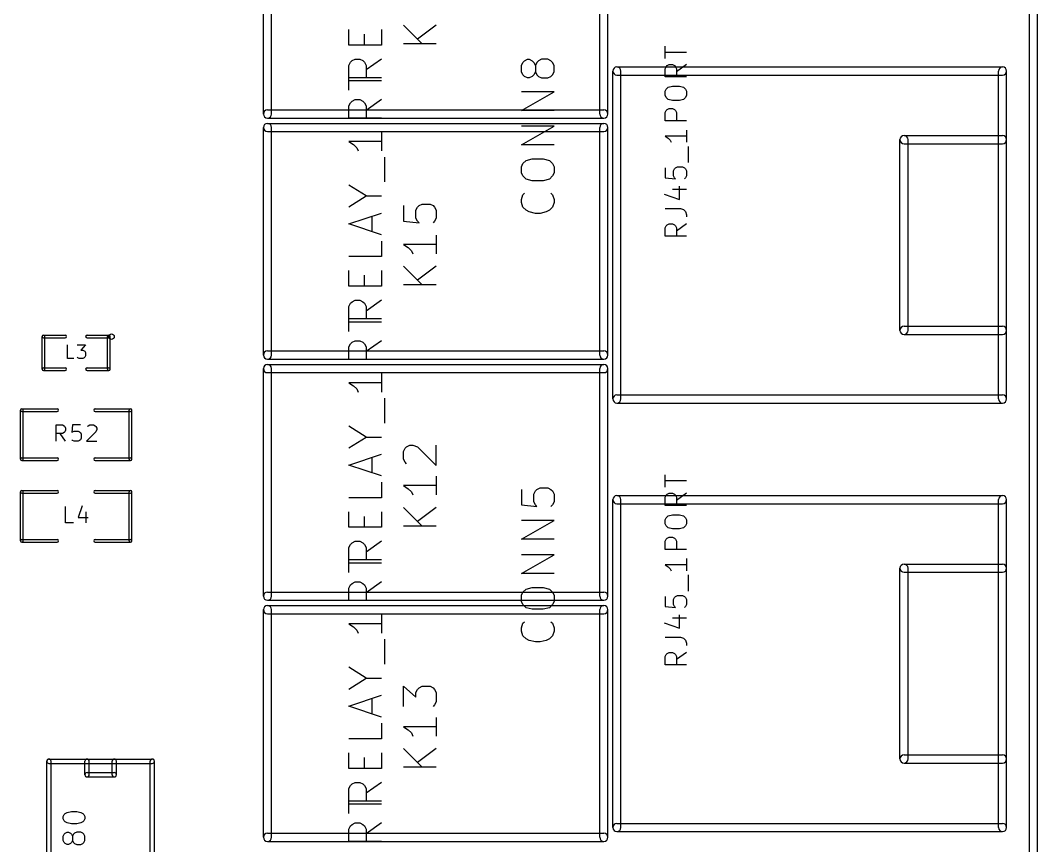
# Model space of a CAD drawing. Extents: x 25909 to 94169, y 14485 to 72503.
# Drawn here: x 75475 to 94169, y 42118 to 57280 of the extents above; entities that cross this region are included whole.
import ezdxf

# ---------------------------------------------------------------- set-up
doc = ezdxf.new("R2010")
doc.units = 0
doc.layers.add('BLACK', color=1, linetype='CONTINUOUS')

msp = doc.modelspace()

# ---------------------------------------------------------------- linework, layer by layer
at = {"layer": 'BLACK'}
for p, q in [((94019, 14560), (94019, 72040)), ((94169, 14560), (94169, 72040)), ((79941, 55560), (79941, 59742)), ((80091, 55560), (80091, 59742)), ((86123, 55560), (86123, 59742)), ((86273, 55560), (86273, 59742)), ((81513, 56826), (81513, 57112)), ((81799, 56826), (81799, 57026)), ((82113, 57112), (82113, 56826)), ((82517, 57192), (82860, 56849)), ((83117, 57192), (82774, 56935)), ((83117, 56849), (82517, 56849)), ((82113, 56826), (81513, 56826)), ((87324, 56580), (87324, 56805)), ((87718, 56692), (87324, 56692)), ((81513, 56454), (81541, 56512)), ((81541, 56512), (81570, 56540)), ((81570, 56540), (81627, 56569)), ((81627, 56569), (81713, 56569)), ((81713, 56569), (81770, 56540)), ((81770, 56540), (81799, 56512)), ((81799, 56512), (81827, 56454)), ((82113, 56569), (81827, 56369)), ((84682, 56451), (84710, 56508)), ((84710, 56508), (84739, 56537)), ((84739, 56537), (84796, 56565)), ((84796, 56565), (84825, 56565)), ((84825, 56565), (84882, 56537)), ((84882, 56537), (84910, 56508)), ((84910, 56508), (84939, 56451)), ((84968, 56508), (84939, 56451)), ((84996, 56537), (84968, 56508)), ((85053, 56565), (84996, 56537)), ((85168, 56565), (85053, 56565)), ((85225, 56537), (85168, 56565)), ((85253, 56508), (85225, 56537)), ((85282, 56451), (85253, 56508)), ((87362, 56448), (87400, 56467)), ((87400, 56467), (87456, 56467)), ((87456, 56467), (87493, 56448)), ((87718, 56467), (87531, 56336)), ((81513, 56226), (81513, 56454)), ((81513, 55996), (81513, 56339)), ((81827, 56454), (81827, 56226)), ((84682, 56337), (84682, 56451)), ((84710, 56279), (84682, 56337)), ((84739, 56251), (84710, 56279)), ((84910, 56279), (84882, 56251)), ((84939, 56337), (84910, 56279)), ((84939, 56451), (84939, 56337)), ((84939, 56337), (84968, 56279)), ((84968, 56279), (84996, 56251)), ((85225, 56251), (85253, 56279)), ((85253, 56279), (85282, 56337)), ((85282, 56337), (85282, 56451)), ((86362, 50325), (86362, 56349)), ((86437, 56424), (93523, 56424)), ((86437, 56274), (93523, 56274)), ((86512, 50325), (86512, 56349)), ((87324, 56392), (87343, 56429)), ((87324, 56242), (87324, 56392)), ((87343, 56429), (87362, 56448)), ((87493, 56448), (87512, 56429)), ((87512, 56429), (87531, 56392)), ((87531, 56392), (87531, 56242)), ((93449, 50325), (93449, 56349)), ((93599, 50325), (93599, 56349)), ((82113, 56226), (81513, 56226)), ((82113, 56168), (81513, 56168)), ((84796, 56222), (84739, 56251)), ((84825, 56222), (84796, 56222)), ((84882, 56251), (84825, 56222)), ((84996, 56251), (85053, 56222)), ((85053, 56222), (85168, 56222)), ((85168, 56222), (85225, 56251)), ((87718, 56242), (87324, 56242)), ((84682, 55622), (85282, 55965)), ((85282, 55965), (84682, 55965)), ((87324, 55979), (87343, 56016)), ((87324, 55904), (87324, 55979)), ((87343, 55866), (87324, 55904)), ((87343, 56016), (87381, 56054)), ((87381, 56054), (87456, 56073)), ((87456, 56073), (87587, 56073)), ((87587, 56073), (87662, 56054)), ((87662, 56054), (87700, 56016)), ((87700, 56016), (87718, 55979)), ((87718, 55904), (87700, 55866)), ((87718, 55979), (87718, 55904)), ((81513, 55710), (81541, 55768)), ((81513, 55482), (81513, 55710)), ((81541, 55768), (81570, 55796)), ((81570, 55796), (81627, 55825)), ((81627, 55825), (81713, 55825)), ((81713, 55825), (81770, 55796)), ((81770, 55796), (81799, 55768)), ((81799, 55768), (81827, 55710)), ((82113, 55825), (81827, 55625)), ((81827, 55710), (81827, 55482)), ((87381, 55829), (87343, 55866)), ((87456, 55810), (87381, 55829)), ((87587, 55810), (87456, 55810)), ((87662, 55829), (87587, 55810)), ((87700, 55866), (87662, 55829)), ((80016, 55635), (86198, 55635)), ((85282, 55622), (84682, 55622)), ((87324, 55585), (87343, 55622)), ((87324, 55435), (87324, 55585)), ((87343, 55622), (87362, 55641)), ((87362, 55641), (87400, 55660)), ((87400, 55660), (87456, 55660)), ((87456, 55660), (87493, 55641)), ((87493, 55641), (87512, 55622)), ((87512, 55622), (87531, 55585)), ((87531, 55585), (87531, 55435)), ((80016, 55485), (86198, 55485)), ((80016, 55388), (86198, 55388)), ((82113, 55482), (81513, 55482)), ((84682, 54993), (85282, 55336)), ((85282, 55336), (84682, 55336)), ((87718, 55435), (87324, 55435)), ((79941, 51131), (79941, 55313)), ((80016, 55238), (86198, 55238)), ((80091, 51131), (80091, 55313)), ((82113, 55225), (82113, 54882)), ((86123, 51131), (86123, 55313)), ((86273, 51131), (86273, 55313)), ((87718, 55154), (87324, 55154)), ((87324, 55154), (87381, 55116)), ((87718, 55266), (87718, 55041)), ((91713, 55164), (93523, 55164)), ((82113, 55054), (81513, 55054)), ((81513, 55054), (81599, 54997)), ((81599, 54997), (81656, 54939)), ((85282, 54993), (84682, 54993)), ((87381, 55116), (87418, 55079)), ((87418, 55079), (87437, 55041)), ((87756, 54666), (87756, 54966)), ((91638, 51585), (91638, 55089)), ((91713, 55014), (93523, 55014)), ((91788, 51585), (91788, 55089)), ((81656, 54939), (81684, 54882)), ((82170, 54311), (82170, 54768)), ((84682, 54592), (84710, 54650)), ((84682, 54478), (84682, 54592)), ((84710, 54650), (84768, 54707)), ((84768, 54707), (84882, 54735)), ((84882, 54735), (85082, 54735)), ((85082, 54735), (85196, 54707)), ((85196, 54707), (85253, 54650)), ((85253, 54650), (85282, 54592)), ((85282, 54592), (85282, 54478)), ((87512, 54572), (87550, 54591)), ((87550, 54591), (87643, 54591)), ((87643, 54591), (87681, 54572)), ((84710, 54421), (84682, 54478)), ((84768, 54364), (84710, 54421)), ((85253, 54421), (85196, 54364)), ((85282, 54478), (85253, 54421)), ((87324, 54572), (87324, 54385)), ((87475, 54516), (87493, 54554)), ((87475, 54422), (87475, 54516)), ((87493, 54385), (87475, 54422)), ((87493, 54554), (87512, 54572)), ((87681, 54572), (87700, 54554)), ((87700, 54554), (87718, 54516)), ((87718, 54422), (87700, 54385)), ((87718, 54516), (87718, 54422)), ((81827, 54054), (81513, 54254)), ((84882, 54335), (84768, 54364)), ((85082, 54335), (84882, 54335)), ((85196, 54364), (85082, 54335)), ((87324, 54385), (87512, 54366)), ((87512, 54366), (87493, 54385)), ((87587, 53991), (87587, 54235)), ((87700, 54385), (87681, 54366)), ((81513, 53854), (81827, 54054)), ((81827, 54054), (82113, 54054)), ((84682, 53992), (84710, 54078)), ((84710, 54078), (84739, 54107)), ((85225, 54107), (85253, 54078)), ((85253, 54078), (85282, 53992)), ((87306, 54085), (87587, 53991)), ((87456, 54179), (87718, 54179)), ((82517, 53877), (82517, 53591)), ((82745, 53791), (82774, 53848)), ((82774, 53848), (82803, 53877)), ((82803, 53877), (82860, 53905)), ((82860, 53905), (83003, 53905)), ((83003, 53905), (83060, 53877)), ((83060, 53877), (83088, 53848)), ((83088, 53848), (83117, 53791)), ((84682, 53935), (84682, 53992)), ((84710, 53850), (84682, 53935)), ((84768, 53792), (84710, 53850)), ((85253, 53850), (85196, 53792)), ((85282, 53935), (85253, 53850)), ((85282, 53992), (85282, 53935)), ((81513, 53540), (82113, 53740)), ((81941, 53397), (81941, 53683)), ((82745, 53648), (82745, 53791)), ((83117, 53791), (83117, 53648)), ((84825, 53764), (84768, 53792)), ((84939, 53735), (84825, 53764)), ((85025, 53735), (84939, 53735)), ((85139, 53764), (85025, 53735)), ((85196, 53792), (85139, 53764)), ((87324, 53822), (87606, 53822)), ((87606, 53822), (87662, 53804)), ((87662, 53804), (87700, 53766)), ((87700, 53766), (87718, 53710)), ((87718, 53710), (87718, 53672)), ((82113, 53340), (81513, 53540)), ((82517, 53591), (82803, 53562)), ((82774, 53591), (82745, 53648)), ((82803, 53562), (82774, 53591)), ((83088, 53591), (83060, 53562)), ((83117, 53648), (83088, 53591)), ((87324, 53466), (87343, 53503)), ((87324, 53316), (87324, 53466)), ((87343, 53503), (87362, 53522)), ((87362, 53522), (87400, 53541)), ((87400, 53541), (87456, 53541)), ((87456, 53541), (87493, 53522)), ((87493, 53522), (87512, 53503)), ((87512, 53503), (87531, 53466)), ((87718, 53541), (87531, 53410)), ((87531, 53466), (87531, 53316)), ((83117, 53334), (83117, 52991)), ((87718, 53316), (87324, 53316)), ((82113, 53226), (82113, 52940)), ((83117, 53163), (82517, 53163)), ((82517, 53163), (82603, 53106)), ((82603, 53106), (82660, 53048)), ((82113, 52940), (81513, 52940)), ((82660, 53048), (82688, 52991)), ((82517, 52763), (82860, 52420)), ((83117, 52763), (82774, 52506)), ((81513, 52397), (81513, 52683)), ((81799, 52397), (81799, 52597)), ((82113, 52683), (82113, 52397)), ((82113, 52397), (81513, 52397)), ((83117, 52420), (82517, 52420)), ((81513, 52025), (81541, 52083)), ((81513, 51797), (81513, 52025)), ((81541, 52083), (81570, 52111)), ((81570, 52111), (81627, 52140)), ((81627, 52140), (81713, 52140)), ((81713, 52140), (81770, 52111)), ((81770, 52111), (81799, 52083)), ((81799, 52083), (81827, 52025)), ((82113, 52140), (81827, 51940)), ((81827, 52025), (81827, 51797)), ((81513, 51566), (81513, 51909)), ((82113, 51797), (81513, 51797)), ((82113, 51738), (81513, 51738)), ((91713, 51660), (93523, 51660)), ((75875, 50870), (75875, 51470)), ((75900, 51495), (76300, 51495)), ((75900, 51445), (76300, 51445)), ((75925, 50870), (75925, 51470)), ((76700, 51495), (77100, 51495)), ((76700, 51445), (77100, 51445)), ((77075, 50870), (77075, 51470)), ((77125, 50870), (77125, 51470)), ((91713, 51510), (93523, 51510)), ((76340, 51069), (76340, 51319)), ((76518, 51319), (76672, 51319)), ((76672, 51319), (76589, 51224)), ((76589, 51224), (76625, 51224)), ((76625, 51224), (76649, 51212)), ((81513, 51280), (81541, 51338)), ((81513, 51052), (81513, 51280)), ((81541, 51338), (81570, 51366)), ((81570, 51366), (81627, 51395)), ((81627, 51395), (81713, 51395)), ((81713, 51395), (81770, 51366)), ((81770, 51366), (81799, 51338)), ((81799, 51338), (81827, 51280)), ((82113, 51395), (81827, 51195)), ((81827, 51280), (81827, 51052)), ((76459, 51069), (76340, 51069)), ((76530, 51081), (76518, 51093)), ((76553, 51069), (76530, 51081)), ((76625, 51069), (76553, 51069)), ((76649, 51081), (76625, 51069)), ((76649, 51212), (76661, 51200)), ((76661, 51093), (76649, 51081)), ((76661, 51200), (76672, 51176)), ((76672, 51116), (76661, 51093)), ((76672, 51176), (76672, 51116)), ((80016, 51206), (86198, 51206)), ((80016, 51056), (86198, 51056)), ((82113, 51052), (81513, 51052)), ((75900, 50895), (76300, 50895)), ((76700, 50895), (77100, 50895)), ((79941, 46701), (79941, 50883)), ((80016, 50958), (86198, 50958)), ((80091, 46701), (80091, 50883)), ((86123, 46701), (86123, 50883)), ((86273, 46701), (86273, 50883)), ((75900, 50845), (76300, 50845)), ((76700, 50845), (77100, 50845)), ((80016, 50808), (86198, 50808)), ((82113, 50795), (82113, 50452)), ((82113, 50624), (81513, 50624)), ((81513, 50624), (81599, 50567)), ((81599, 50567), (81656, 50509)), ((81656, 50509), (81684, 50452)), ((82170, 49881), (82170, 50338)), ((86437, 50400), (93523, 50400)), ((75475, 49220), (75475, 50120)), ((75500, 50145), (76150, 50145)), ((75525, 49220), (75525, 50120)), ((76850, 50145), (77500, 50145)), ((77475, 49220), (77475, 50120)), ((77525, 49220), (77525, 50120)), ((86437, 50250), (93523, 50250)), ((75500, 50095), (76150, 50095)), ((76850, 50095), (77500, 50095)), ((76135, 49549), (76135, 49849)), ((76135, 49849), (76250, 49849)), ((76250, 49849), (76278, 49834)), ((76278, 49834), (76293, 49820)), ((76293, 49820), (76307, 49791)), ((76307, 49749), (76293, 49720)), ((76307, 49791), (76307, 49749)), ((76435, 49849), (76421, 49706)), ((76578, 49849), (76435, 49849)), ((76435, 49720), (76464, 49734)), ((76464, 49734), (76535, 49734)), ((76535, 49734), (76564, 49720)), ((76707, 49820), (76721, 49834)), ((76721, 49834), (76750, 49849)), ((76750, 49849), (76821, 49849)), ((76821, 49849), (76850, 49834)), ((76850, 49834), (76864, 49820)), ((76864, 49820), (76879, 49791)), ((76879, 49763), (76864, 49720)), ((76879, 49791), (76879, 49763)), ((81827, 49624), (81513, 49824)), ((76250, 49691), (76135, 49691)), ((76307, 49549), (76207, 49691)), ((76278, 49706), (76250, 49691)), ((76293, 49720), (76278, 49706)), ((76421, 49706), (76435, 49720)), ((76435, 49563), (76421, 49577)), ((76464, 49549), (76435, 49563)), ((76535, 49549), (76464, 49549)), ((76564, 49563), (76535, 49549)), ((76564, 49720), (76578, 49706)), ((76578, 49577), (76564, 49563)), ((76578, 49706), (76593, 49677)), ((76593, 49606), (76578, 49577)), ((76593, 49677), (76593, 49606)), ((76864, 49720), (76693, 49549)), ((76693, 49549), (76879, 49549)), ((81513, 49424), (81827, 49624)), ((81827, 49624), (82113, 49624)), ((82517, 49361), (82545, 49418)), ((82517, 49218), (82517, 49361)), ((82545, 49418), (82574, 49447)), ((82574, 49447), (82631, 49475)), ((82631, 49475), (82688, 49475)), ((82688, 49475), (82774, 49447)), ((82774, 49447), (83117, 49104)), ((83117, 49104), (83117, 49475)), ((75500, 49245), (76150, 49245)), ((75500, 49195), (76150, 49195)), ((76850, 49245), (77500, 49245)), ((76850, 49195), (77500, 49195)), ((81513, 49110), (82113, 49310)), ((81941, 48967), (81941, 49253)), ((82545, 49161), (82517, 49218)), ((82113, 48910), (81513, 49110)), ((82574, 49132), (82545, 49161)), ((82113, 48796), (82113, 48510)), ((83117, 48904), (83117, 48561)), ((87324, 48706), (87324, 48931)), ((87718, 48818), (87324, 48818)), ((75475, 47720), (75475, 48620)), ((75500, 48645), (76150, 48645)), ((75525, 47720), (75525, 48620)), ((76850, 48645), (77500, 48645)), ((77475, 47720), (77475, 48620)), ((77525, 47720), (77525, 48620)), ((83117, 48733), (82517, 48733)), ((82517, 48733), (82603, 48676)), ((82603, 48676), (82660, 48618)), ((82660, 48618), (82688, 48561)), ((84682, 48663), (84682, 48377)), ((84910, 48577), (84939, 48634)), ((84939, 48634), (84968, 48663)), ((84968, 48663), (85025, 48691)), ((85025, 48691), (85168, 48691)), ((85168, 48691), (85225, 48663)), ((85225, 48663), (85253, 48634)), ((85253, 48634), (85282, 48577)), ((75500, 48595), (76150, 48595)), ((76850, 48595), (77500, 48595)), ((82113, 48510), (81513, 48510)), ((84910, 48434), (84910, 48577)), ((84939, 48377), (84910, 48434)), ((85282, 48434), (85253, 48377)), ((85282, 48577), (85282, 48434)), ((86362, 42451), (86362, 48475)), ((86437, 48550), (93523, 48550)), ((86512, 42451), (86512, 48475)), ((87324, 48518), (87343, 48555)), ((87324, 48368), (87324, 48518)), ((87343, 48555), (87362, 48574)), ((87362, 48574), (87400, 48593)), ((87400, 48593), (87456, 48593)), ((87456, 48593), (87493, 48574)), ((87493, 48574), (87512, 48555)), ((87512, 48555), (87531, 48518)), ((87718, 48593), (87531, 48462)), ((87531, 48518), (87531, 48368)), ((93449, 42451), (93449, 48475)), ((93599, 42451), (93599, 48475)), ((76307, 48049), (76307, 48349)), ((76608, 48363), (76536, 48149)), ((76679, 48249), (76679, 48049)), ((81513, 47967), (81513, 48253)), ((82113, 48253), (82113, 47967)), ((82517, 48333), (82860, 47990)), ((83117, 48333), (82774, 48076)), ((84682, 48377), (84968, 48348)), ((84968, 48348), (84939, 48377)), ((85253, 48377), (85225, 48348)), ((86437, 48400), (93523, 48400)), ((87718, 48368), (87324, 48368)), ((76450, 48049), (76307, 48049)), ((76536, 48149), (76722, 48149)), ((81799, 47967), (81799, 48167)), ((84682, 47748), (85282, 48091)), ((85282, 48091), (84682, 48091)), ((87324, 48105), (87343, 48142)), ((87324, 48030), (87324, 48105)), ((87343, 48142), (87381, 48180)), ((87381, 48180), (87456, 48199)), ((87456, 48199), (87587, 48199)), ((87587, 48199), (87662, 48180)), ((87662, 48180), (87700, 48142)), ((87700, 48142), (87718, 48105)), ((87718, 48105), (87718, 48030)), ((82113, 47967), (81513, 47967)), ((83117, 47990), (82517, 47990)), ((87343, 47992), (87324, 48030)), ((87381, 47955), (87343, 47992)), ((87456, 47936), (87381, 47955)), ((87587, 47936), (87456, 47936)), ((87662, 47955), (87587, 47936)), ((87700, 47992), (87662, 47955)), ((87718, 48030), (87700, 47992)), ((75500, 47745), (76150, 47745)), ((75500, 47695), (76150, 47695)), ((76850, 47745), (77500, 47745)), ((76850, 47695), (77500, 47695)), ((81541, 47653), (81570, 47681)), ((81570, 47681), (81627, 47710)), ((81627, 47710), (81713, 47710)), ((81713, 47710), (81770, 47681)), ((81770, 47681), (81799, 47653)), ((82113, 47710), (81827, 47510)), ((85282, 47748), (84682, 47748)), ((87324, 47711), (87343, 47748)), ((87324, 47561), (87324, 47711)), ((87343, 47748), (87362, 47767)), ((87362, 47767), (87400, 47786)), ((87400, 47786), (87456, 47786)), ((87456, 47786), (87493, 47767)), ((87493, 47767), (87512, 47748)), ((87512, 47748), (87531, 47711)), ((87531, 47711), (87531, 47561)), ((81513, 47595), (81541, 47653)), ((81513, 47367), (81513, 47595)), ((81799, 47653), (81827, 47595)), ((81827, 47595), (81827, 47367)), ((87718, 47561), (87324, 47561)), ((81513, 47137), (81513, 47480)), ((82113, 47367), (81513, 47367)), ((82113, 47309), (81513, 47309)), ((84682, 47119), (85282, 47462)), ((85282, 47462), (84682, 47462)), ((87718, 47392), (87718, 47167)), ((85282, 47119), (84682, 47119)), ((87718, 47280), (87324, 47280)), ((87324, 47280), (87381, 47242)), ((87381, 47242), (87418, 47205)), ((87418, 47205), (87437, 47167)), ((91638, 43711), (91638, 47215)), ((91713, 47290), (93523, 47290)), ((91713, 47140), (93523, 47140)), ((91788, 43711), (91788, 47215)), ((81541, 46909), (81570, 46937)), ((81570, 46937), (81627, 46966)), ((81627, 46966), (81713, 46966)), ((81713, 46966), (81770, 46937)), ((81770, 46937), (81799, 46909)), ((82113, 46966), (81827, 46766)), ((87756, 46792), (87756, 47092)), ((80016, 46776), (86198, 46776)), ((81513, 46851), (81541, 46909)), ((81513, 46623), (81513, 46851)), ((81799, 46909), (81827, 46851)), ((81827, 46851), (81827, 46623)), ((84682, 46718), (84710, 46776)), ((84710, 46776), (84768, 46833)), ((84768, 46833), (84882, 46861)), ((84882, 46861), (85082, 46861)), ((85082, 46861), (85196, 46833)), ((85196, 46833), (85253, 46776)), ((85253, 46776), (85282, 46718)), ((80016, 46626), (86198, 46626)), ((82113, 46623), (81513, 46623)), ((84682, 46604), (84682, 46718)), ((84710, 46547), (84682, 46604)), ((85282, 46604), (85253, 46547)), ((85282, 46718), (85282, 46604)), ((87324, 46698), (87324, 46511)), ((87475, 46642), (87493, 46680)), ((87475, 46548), (87475, 46642)), ((87493, 46680), (87512, 46698)), ((87512, 46698), (87550, 46717)), ((87550, 46717), (87643, 46717)), ((87643, 46717), (87681, 46698)), ((87681, 46698), (87700, 46680)), ((87700, 46680), (87718, 46642)), ((87718, 46642), (87718, 46548)), ((79941, 42272), (79941, 46454)), ((80016, 46529), (86198, 46529)), ((80016, 46379), (86198, 46379)), ((80091, 42272), (80091, 46454)), ((82113, 46366), (82113, 46023)), ((84768, 46490), (84710, 46547)), ((84882, 46461), (84768, 46490)), ((85082, 46461), (84882, 46461)), ((85196, 46490), (85082, 46461)), ((85253, 46547), (85196, 46490)), ((86123, 42272), (86123, 46454)), ((86273, 42272), (86273, 46454)), ((87324, 46511), (87512, 46492)), ((87493, 46511), (87475, 46548)), ((87512, 46492), (87493, 46511)), ((87700, 46511), (87681, 46492)), ((87718, 46548), (87700, 46511)), ((82113, 46195), (81513, 46195)), ((81513, 46195), (81599, 46138)), ((84682, 46118), (84710, 46204)), ((84710, 46204), (84739, 46233)), ((85225, 46233), (85253, 46204)), ((85253, 46204), (85282, 46118)), ((87306, 46211), (87587, 46117)), ((87456, 46305), (87718, 46305)), ((87587, 46117), (87587, 46361)), ((81599, 46138), (81656, 46080)), ((81656, 46080), (81684, 46023)), ((84682, 46061), (84682, 46118)), ((84710, 45976), (84682, 46061)), ((85282, 46061), (85253, 45976)), ((85282, 46118), (85282, 46061)), ((82170, 45452), (82170, 45909)), ((84768, 45918), (84710, 45976)), ((84825, 45890), (84768, 45918)), ((84939, 45861), (84825, 45890)), ((85025, 45861), (84939, 45861)), ((85139, 45890), (85025, 45861)), ((85196, 45918), (85139, 45890)), ((85253, 45976), (85196, 45918)), ((87324, 45948), (87606, 45948)), ((87606, 45948), (87662, 45930)), ((87662, 45930), (87700, 45892)), ((87700, 45892), (87718, 45836)), ((87718, 45836), (87718, 45798)), ((87324, 45592), (87343, 45629)), ((87343, 45629), (87362, 45648)), ((87362, 45648), (87400, 45667)), ((87400, 45667), (87456, 45667)), ((87456, 45667), (87493, 45648)), ((87493, 45648), (87512, 45629)), ((87512, 45629), (87531, 45592)), ((87718, 45667), (87531, 45536)), ((87324, 45442), (87324, 45592)), ((87718, 45442), (87324, 45442)), ((87531, 45592), (87531, 45442)), ((81827, 45195), (81513, 45395)), ((81513, 44995), (81827, 45195)), ((81827, 45195), (82113, 45195)), ((81513, 44681), (82113, 44881)), ((82517, 44675), (82517, 45046)), ((82517, 45046), (82745, 44846)), ((82745, 44932), (82774, 44989)), ((82745, 44846), (82745, 44932)), ((82774, 44989), (82803, 45018)), ((82803, 45018), (82860, 45046)), ((82860, 45046), (83003, 45046)), ((83003, 45046), (83060, 45018)), ((83060, 45018), (83088, 44989)), ((83088, 44989), (83117, 44932)), ((83117, 44932), (83117, 44760)), ((82113, 44481), (81513, 44681)), ((81941, 44538), (81941, 44824)), ((83088, 44703), (83060, 44675)), ((83117, 44760), (83088, 44703)), ((82113, 44367), (82113, 44081)), ((83117, 44475), (83117, 44132)), ((83117, 44304), (82517, 44304)), ((82517, 44304), (82603, 44247)), ((82603, 44247), (82660, 44189)), ((82660, 44189), (82688, 44132)), ((82113, 44081), (81513, 44081)), ((81513, 43538), (81513, 43824)), ((82113, 43824), (82113, 43538)), ((82517, 43904), (82860, 43561)), ((83117, 43904), (82774, 43647)), ((91713, 43786), (93523, 43786)), ((75960, 39670), (75960, 43670)), ((76000, 43710), (77900, 43710)), ((76000, 43630), (77900, 43630)), ((76040, 39670), (76040, 43670)), ((76660, 43420), (76660, 43670)), ((76740, 43420), (76740, 43670)), ((77160, 43420), (77160, 43670)), ((77240, 43420), (77240, 43670)), ((77860, 39670), (77860, 43670)), ((77940, 39670), (77940, 43670)), ((81799, 43538), (81799, 43738)), ((83117, 43561), (82517, 43561)), ((91713, 43636), (93523, 43636)), ((76700, 43460), (77200, 43460)), ((76700, 43380), (77200, 43380)), ((82113, 43538), (81513, 43538)), ((81513, 43166), (81541, 43224)), ((81541, 43224), (81570, 43252)), ((81570, 43252), (81627, 43281)), ((81627, 43281), (81713, 43281)), ((81713, 43281), (81770, 43252)), ((81770, 43252), (81799, 43224)), ((81799, 43224), (81827, 43166)), ((82113, 43281), (81827, 43081)), ((81513, 42938), (81513, 43166)), ((81513, 42708), (81513, 43051)), ((81827, 43166), (81827, 42938)), ((82113, 42938), (81513, 42938)), ((82113, 42880), (81513, 42880)), ((76262, 42652), (76281, 42690)), ((76262, 42613), (76262, 42652)), ((76281, 42690), (76300, 42709)), ((76300, 42709), (76338, 42728)), ((76338, 42728), (76414, 42747)), ((76414, 42747), (76510, 42747)), ((76510, 42747), (76586, 42728)), ((76586, 42728), (76624, 42709)), ((76624, 42709), (76643, 42690)), ((76643, 42690), (76662, 42652)), ((76662, 42652), (76662, 42613)), ((76281, 42575), (76262, 42613)), ((76300, 42556), (76281, 42575)), ((76338, 42537), (76300, 42556)), ((76414, 42518), (76338, 42537)), ((76510, 42518), (76414, 42518)), ((76586, 42537), (76510, 42518)), ((76624, 42556), (76586, 42537)), ((76643, 42575), (76624, 42556)), ((76662, 42613), (76643, 42575)), ((81513, 42422), (81541, 42480)), ((81541, 42480), (81570, 42508)), ((81570, 42508), (81627, 42537)), ((81627, 42537), (81713, 42537)), ((81713, 42537), (81770, 42508)), ((81770, 42508), (81799, 42480)), ((81799, 42480), (81827, 42422)), ((82113, 42537), (81827, 42337)), ((86437, 42526), (93523, 42526)), ((76262, 42290), (76281, 42328)), ((76262, 42213), (76262, 42290)), ((76281, 42328), (76300, 42347)), ((76300, 42347), (76338, 42366)), ((76338, 42366), (76357, 42366)), ((76357, 42366), (76395, 42347)), ((76395, 42347), (76414, 42328)), ((76414, 42328), (76433, 42290)), ((76452, 42328), (76433, 42290)), ((76433, 42290), (76433, 42213)), ((76471, 42347), (76452, 42328)), ((76510, 42366), (76471, 42347)), ((76586, 42366), (76510, 42366)), ((76624, 42347), (76586, 42366)), ((76643, 42328), (76624, 42347)), ((76662, 42290), (76643, 42328)), ((76662, 42213), (76662, 42290)), ((80016, 42347), (86198, 42347)), ((81513, 42194), (81513, 42422)), ((81827, 42422), (81827, 42194)), ((86437, 42376), (93523, 42376)), ((76281, 42175), (76262, 42213)), ((76300, 42156), (76281, 42175)), ((76338, 42137), (76300, 42156)), ((76357, 42137), (76338, 42137)), ((76395, 42156), (76357, 42137)), ((76414, 42175), (76395, 42156)), ((76433, 42213), (76414, 42175)), ((76433, 42213), (76452, 42175)), ((76452, 42175), (76471, 42156)), ((76471, 42156), (76510, 42137)), ((76510, 42137), (76586, 42137)), ((76586, 42137), (76624, 42156)), ((76624, 42156), (76643, 42175)), ((76643, 42175), (76662, 42213)), ((80016, 42197), (86198, 42197)), ((82113, 42194), (81513, 42194))]:
    msp.add_line(p, q, dxfattribs=at)
msp.add_circle((77150, 51470), 50, dxfattribs=at)
for centre, radius, start, end in [((86437, 56349), 75, 90, 270), ((86437, 56349), 75, 360, 540), ((93524, 56349), 75, 360, 540), ((93523, 56349), 75, 270, 450), ((80016, 55560), 75, 90, 270), ((80016, 55560), 75, 180, 360), ((86198, 55560), 75, 180, 360), ((86198, 55560), 75, 270, 450), ((80016, 55313), 75, 90, 270), ((80016, 55313), 75, 360, 540), ((86198, 55313), 75, 360, 540), ((86198, 55313), 75, 270, 450), ((91713, 55089), 75, 90, 270), ((91713, 55089), 75, 360, 540), ((93523, 55089), 75, 270, 450), ((91713, 51585), 75, 90, 270), ((93523, 51585), 75, 270, 450), ((75900, 51470), 25, 360, 540), ((75900, 51470), 25, 90, 270), ((76300, 51470), 25, 270, 450), ((76700, 51470), 25, 90, 270), ((77100, 51470), 25, 360, 540), ((77100, 51470), 25, 270, 450), ((91713, 51585), 75, 180, 360), ((80016, 51131), 75, 90, 270), ((80016, 51131), 75, 180, 360), ((86198, 51131), 75, 180, 360), ((86198, 51131), 75, 270, 450), ((75900, 50870), 25, 90, 270), ((75900, 50870), 25, 180, 360), ((76300, 50870), 25, 270, 450), ((76700, 50870), 25, 90, 270), ((77100, 50870), 25, 180, 360), ((77100, 50870), 25, 270, 450), ((80016, 50883), 75, 90, 270), ((80016, 50883), 75, 360, 540), ((86198, 50883), 75, 360, 540), ((86198, 50883), 75, 270, 450), ((86437, 50325), 75, 90, 270), ((86437, 50325), 75, 180, 360), ((93524, 50325), 75, 180, 360), ((93523, 50325), 75, 270, 450), ((75500, 50120), 25, 360, 540), ((75500, 50120), 25, 90, 270), ((76150, 50120), 25, 270, 450), ((76850, 50120), 25, 90, 270), ((77500, 50120), 25, 360, 540), ((77500, 50120), 25, 270, 450), ((75500, 49220), 25, 90, 270), ((75500, 49220), 25, 180, 360), ((76150, 49220), 25, 270, 450), ((76850, 49220), 25, 90, 270), ((77500, 49220), 25, 180, 360), ((77500, 49220), 25, 270, 450), ((75500, 48620), 25, 360, 540), ((75500, 48620), 25, 90, 270), ((76150, 48620), 25, 270, 450), ((76850, 48620), 25, 90, 270), ((77500, 48620), 25, 360, 540), ((77500, 48620), 25, 270, 450), ((86437, 48475), 75, 90, 270), ((86437, 48475), 75, 360, 540), ((93524, 48475), 75, 360, 540), ((93523, 48475), 75, 270, 450), ((75500, 47720), 25, 90, 270), ((75500, 47720), 25, 180, 360), ((76150, 47720), 25, 270, 450), ((76850, 47720), 25, 90, 270), ((77500, 47720), 25, 180, 360), ((77500, 47720), 25, 270, 450), ((91713, 47215), 75, 90, 270), ((91713, 47215), 75, 360, 540), ((93523, 47215), 75, 270, 450), ((80016, 46701), 75, 90, 270), ((86198, 46701), 75, 270, 450), ((80016, 46701), 75, 180, 360), ((86198, 46701), 75, 180, 360), ((80016, 46454), 75, 90, 270), ((80016, 46454), 75, 360, 540), ((86198, 46454), 75, 360, 540), ((86198, 46454), 75, 270, 450), ((91713, 43711), 75, 90, 270), ((93523, 43711), 75, 270, 450), ((76000, 43670), 40, 360, 540), ((76000, 43670), 40, 90, 270), ((76700, 43670), 40, 360, 540), ((77200, 43670), 40, 360, 540), ((77900, 43670), 40, 360, 540), ((77900, 43670), 40, 270, 450), ((91713, 43711), 75, 180, 360), ((76700, 43420), 40, 90, 270), ((76700, 43420), 40, 180, 360), ((77200, 43420), 40, 180, 360), ((77200, 43420), 40, 270, 450), ((86437, 42451), 75, 90, 270), ((86437, 42451), 75, 180, 360), ((93524, 42451), 75, 180, 360), ((93523, 42451), 75, 270, 450), ((80016, 42272), 75, 90, 270), ((80016, 42272), 75, 180, 360), ((86198, 42272), 75, 180, 360), ((86198, 42272), 75, 270, 450)]:
    msp.add_arc(centre, radius, start, end, dxfattribs=at)

doc.saveas('drawing.dxf')
